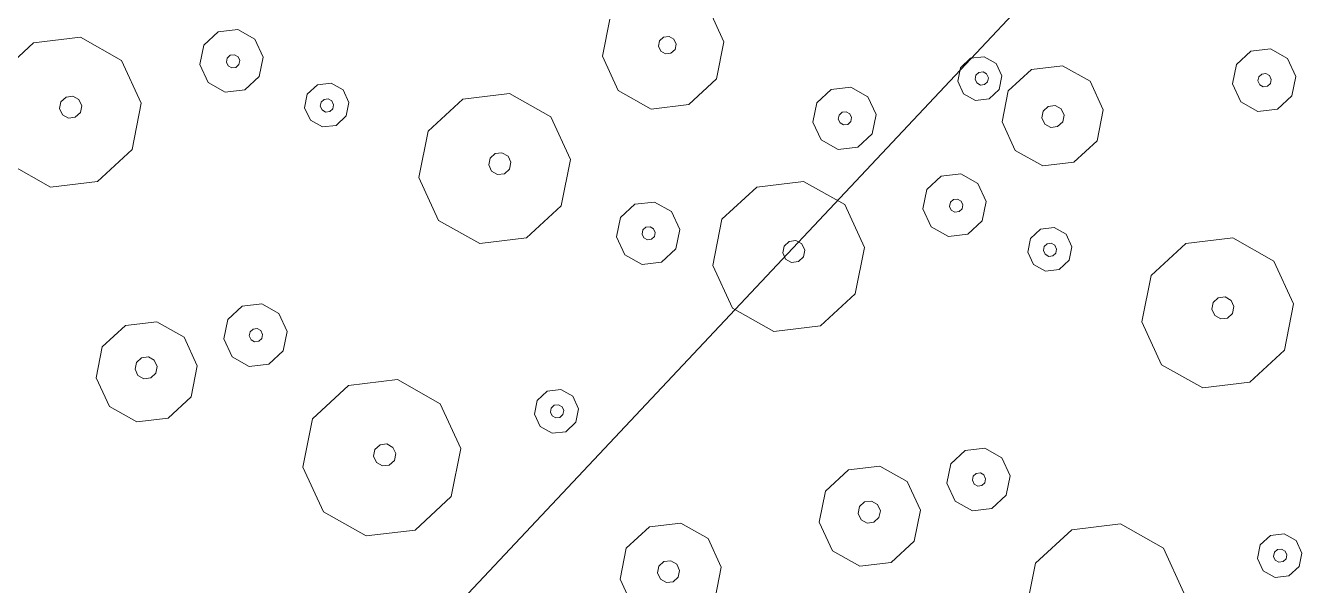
# Model space of a CAD drawing. Header units: metres. Extents: x -2858 to 512, y -1995 to 1252.
# Drawn here: x -558.533 to -555.323, y 353.286 to 354.693 of the extents above; entities that cross this region are included whole.
import ezdxf

# ---------------------------------------------------------------- set-up
doc = ezdxf.new("R2010")
doc.units = ezdxf.units.M
doc.layers.add('Calque commun', color=7, linetype='Continuous')

# ---------------------------------------------------------------- blocks, each defined once
blk = doc.blocks.new('pattern')
at = {"layer": 'Calque commun', "color": 54, "linetype": 'Continuous', "lineweight": 9}
for p, q in [((101.598, 106.9421), (101.6118, 106.9739)), ((101.6118, 106.9739), (101.6416, 106.9915)), ((101.6416, 106.9915), (101.6761, 106.9882)), ((101.6761, 106.9882), (101.702, 106.9653)), ((101.6056, 106.9084), (101.598, 106.9421)), ((101.6358, 106.9393), (101.64, 106.9488)), ((101.6381, 106.9292), (101.6358, 106.9393)), ((101.64, 106.9488), (101.6489, 106.9541)), ((101.6489, 106.9541), (101.6592, 106.9531)), ((101.6592, 106.9531), (101.667, 106.9462)), ((101.667, 106.9462), (101.6693, 106.9361)), ((101.702, 106.9653), (101.7095, 106.9315)), ((101.6315, 106.8855), (101.6056, 106.9084)), ((101.6459, 106.9223), (101.6381, 106.9292)), ((101.6562, 106.9213), (101.6459, 106.9223)), ((101.6651, 106.9266), (101.6562, 106.9213)), ((101.6693, 106.9361), (101.6651, 106.9266)), ((101.7095, 106.9315), (101.6958, 106.8998)), ((101.666, 106.8822), (101.6315, 106.8855)), ((101.6958, 106.8998), (101.666, 106.8822)), ((101.8344, 106.7061), (101.8835, 106.8195)), ((101.8612, 106.5855), (101.8344, 106.7061)), ((101.159, 106.5409), (101.2612, 106.6012)), ((101.2612, 106.6012), (101.3793, 106.59)), ((101.3793, 106.59), (101.4683, 106.5114)), ((101.9539, 106.5037), (101.8612, 106.5855)), ((102.1834, 106.5548), (102.0769, 106.492)), ((101.1118, 106.432), (101.159, 106.5409)), ((101.4683, 106.5114), (101.4941, 106.3956)), ((102.0769, 106.492), (101.9539, 106.5037)), ((101.1376, 106.3162), (101.1118, 106.432)), ((101.2571, 106.4178), (101.264, 106.4337)), ((101.264, 106.4337), (101.2789, 106.4425)), ((101.2789, 106.4425), (101.2961, 106.4409)), ((101.2961, 106.4409), (101.3091, 106.4294)), ((101.3091, 106.4294), (101.3129, 106.4125)), ((101.2609, 106.4009), (101.2571, 106.4178)), ((101.2738, 106.3895), (101.2609, 106.4009)), ((101.306, 106.3966), (101.2911, 106.3878)), ((101.3129, 106.4125), (101.306, 106.3966)), ((101.4941, 106.3956), (101.4469, 106.2868)), ((101.2911, 106.3878), (101.2738, 106.3895)), ((101.2266, 106.2377), (101.1376, 106.3162)), ((101.9362, 106.2526), (101.9559, 106.298)), ((101.9559, 106.298), (101.9985, 106.3231)), ((101.9985, 106.3231), (102.0477, 106.3184)), ((102.0477, 106.3184), (102.0848, 106.2857)), ((101.4469, 106.2868), (101.3447, 106.2264)), ((102.0848, 106.2857), (102.0955, 106.2375)), ((101.3447, 106.2264), (101.2266, 106.2377)), ((101.947, 106.2044), (101.9362, 106.2526)), ((101.9984, 106.2475), (102.0026, 106.257)), ((102.0007, 106.2374), (101.9984, 106.2475)), ((102.0085, 106.2305), (102.0007, 106.2374)), ((102.0026, 106.257), (102.0115, 106.2623)), ((102.0115, 106.2623), (102.0218, 106.2613)), ((102.0278, 106.2348), (102.0188, 106.2295)), ((102.0218, 106.2613), (102.0296, 106.2545)), ((102.0319, 106.2443), (102.0278, 106.2348)), ((102.0296, 106.2545), (102.0319, 106.2443)), ((102.0955, 106.2375), (102.0759, 106.1921)), ((101.9841, 106.1716), (101.947, 106.2044)), ((102.0188, 106.2295), (102.0085, 106.2305)), ((102.171, 106.1876), (102.2391, 106.2278)), ((102.2391, 106.2278), (102.3178, 106.2203)), ((102.3178, 106.2203), (102.3771, 106.168)), ((100.7294, 106.1635), (100.772, 106.1887)), ((100.772, 106.1887), (100.8212, 106.184)), ((100.8212, 106.184), (100.8582, 106.1513)), ((102.0333, 106.167), (101.9841, 106.1716)), ((102.0759, 106.1921), (102.0333, 106.167)), ((102.1395, 106.1151), (102.171, 106.1876)), ((102.3771, 106.168), (102.3943, 106.0908)), ((100.7097, 106.1182), (100.7294, 106.1635)), ((100.8582, 106.1513), (100.869, 106.103)), ((100.7205, 106.0699), (100.7097, 106.1182)), ((100.7719, 106.1131), (100.776, 106.1226)), ((100.7742, 106.1029), (100.7719, 106.1131)), ((100.776, 106.1226), (100.785, 106.1279)), ((100.785, 106.1279), (100.7953, 106.1269)), ((100.7953, 106.1269), (100.8031, 106.12)), ((100.8054, 106.1099), (100.8012, 106.1003)), ((100.8031, 106.12), (100.8054, 106.1099)), ((102.1567, 106.0378), (102.1395, 106.1151)), ((102.2325, 106.0977), (102.2394, 106.1136)), ((102.2394, 106.1136), (102.2543, 106.1224)), ((102.2543, 106.1224), (102.2715, 106.1207)), ((102.2715, 106.1207), (102.2845, 106.1093)), ((102.2845, 106.1093), (102.2882, 106.0924)), ((100.782, 106.0961), (100.7742, 106.1029)), ((100.7923, 106.0951), (100.782, 106.0961)), ((100.8012, 106.1003), (100.7923, 106.0951)), ((100.869, 106.103), (100.8493, 106.0576)), ((102.2363, 106.0808), (102.2325, 106.0977)), ((102.2492, 106.0693), (102.2363, 106.0808)), ((102.2813, 106.0765), (102.2664, 106.0677)), ((102.2882, 106.0924), (102.2813, 106.0765)), ((102.3943, 106.0908), (102.3629, 106.0182)), ((100.7575, 106.0372), (100.7205, 106.0699)), ((100.8493, 106.0576), (100.8067, 106.0325)), ((101.4237, 106.03), (101.4535, 106.0476)), ((101.4535, 106.0476), (101.488, 106.0443)), ((101.488, 106.0443), (101.5139, 106.0214)), ((102.2664, 106.0677), (102.2492, 106.0693)), ((100.8067, 106.0325), (100.7575, 106.0372)), ((101.4099, 105.9982), (101.4237, 106.03)), ((101.4535, 106.005), (101.4624, 106.0103)), ((101.4624, 106.0103), (101.4728, 106.0093)), ((101.4728, 106.0093), (101.4806, 106.0024)), ((101.5139, 106.0214), (101.5214, 105.9876)), ((102.216, 105.9855), (102.1567, 106.0378)), ((102.3629, 106.0182), (102.2948, 105.978)), ((101.4175, 105.9644), (101.4099, 105.9982)), ((101.4494, 105.9955), (101.4535, 106.005)), ((101.4516, 105.9853), (101.4494, 105.9955)), ((101.4594, 105.9785), (101.4516, 105.9853)), ((101.4697, 105.9775), (101.4594, 105.9785)), ((101.4787, 105.9827), (101.4697, 105.9775)), ((101.4828, 105.9923), (101.4787, 105.9827)), ((101.4806, 106.0024), (101.4828, 105.9923)), ((101.5214, 105.9876), (101.5077, 105.9558)), ((102.2948, 105.978), (102.216, 105.9855)), ((101.4434, 105.9415), (101.4175, 105.9644)), ((101.5077, 105.9558), (101.4779, 105.9382)), ((102.6115, 105.9101), (102.6797, 105.9503)), ((101.4779, 105.9382), (101.4434, 105.9415)), ((101.115, 105.8589), (101.1831, 105.8991)), ((101.1831, 105.8991), (101.2618, 105.8916)), ((101.2618, 105.8916), (101.3211, 105.8393)), ((102.5801, 105.8375), (102.6115, 105.9101)), ((101.0835, 105.7863), (101.115, 105.8589)), ((101.3211, 105.8393), (101.3383, 105.7621)), ((101.4827, 105.7933), (101.5253, 105.8184)), ((101.5253, 105.8184), (101.5745, 105.8137)), ((102.5973, 105.7603), (102.5801, 105.8375)), ((102.6805, 105.8216), (102.6874, 105.8375)), ((102.6843, 105.8047), (102.6805, 105.8216)), ((102.6874, 105.8375), (102.7023, 105.8463)), ((102.7023, 105.8463), (102.7195, 105.8447)), ((102.7195, 105.8447), (102.7325, 105.8332)), ((102.7362, 105.8163), (102.7294, 105.8004)), ((102.7325, 105.8332), (102.7362, 105.8163)), ((101.1007, 105.7091), (101.0835, 105.7863)), ((101.1837, 105.7787), (101.1906, 105.7945)), ((101.1906, 105.7945), (101.2055, 105.8033)), ((101.2055, 105.8033), (101.2227, 105.8017)), ((101.2227, 105.8017), (101.2357, 105.7902)), ((101.2357, 105.7902), (101.2395, 105.7733)), ((101.463, 105.7479), (101.4827, 105.7933)), ((101.5745, 105.8137), (101.6116, 105.781)), ((102.6972, 105.7933), (102.6843, 105.8047)), ((102.7145, 105.7916), (102.6972, 105.7933)), ((102.7294, 105.8004), (102.7145, 105.7916)), ((102.8349, 105.8132), (102.8034, 105.7406)), ((101.1875, 105.7618), (101.1837, 105.7787)), ((101.2005, 105.7503), (101.1875, 105.7618)), ((101.2177, 105.7487), (101.2005, 105.7503)), ((101.2326, 105.7575), (101.2177, 105.7487)), ((101.2395, 105.7733), (101.2326, 105.7575)), ((101.3383, 105.7621), (101.3069, 105.6895)), ((101.5239, 105.7457), (101.5281, 105.7553)), ((101.5281, 105.7553), (101.537, 105.7605)), ((101.537, 105.7605), (101.5473, 105.7595)), ((101.5473, 105.7595), (101.5551, 105.7527)), ((101.5551, 105.7527), (101.5574, 105.7425)), ((101.6116, 105.781), (101.6223, 105.7327)), ((102.6566, 105.7079), (102.5973, 105.7603)), ((101.4738, 105.6997), (101.463, 105.7479)), ((101.5262, 105.7356), (101.5239, 105.7457)), ((101.534, 105.7287), (101.5262, 105.7356)), ((101.5443, 105.7277), (101.534, 105.7287)), ((101.5532, 105.733), (101.5443, 105.7277)), ((101.5574, 105.7425), (101.5532, 105.733)), ((101.6223, 105.7327), (101.6026, 105.6874)), ((102.8034, 105.7406), (102.7353, 105.7004)), ((101.16, 105.6568), (101.1007, 105.7091)), ((101.3069, 105.6895), (101.2388, 105.6493)), ((101.5108, 105.6669), (101.4738, 105.6997)), ((101.6026, 105.6874), (101.5601, 105.6622)), ((101.7731, 105.6425), (101.8753, 105.7028)), ((101.8753, 105.7028), (101.9934, 105.6916)), ((101.9934, 105.6916), (102.0823, 105.613)), ((102.7353, 105.7004), (102.6566, 105.7079)), ((101.2388, 105.6493), (101.16, 105.6568)), ((101.5601, 105.6622), (101.5108, 105.6669)), ((101.2213, 105.6124), (101.2511, 105.63)), ((101.2511, 105.63), (101.2856, 105.6268)), ((101.2856, 105.6268), (101.3115, 105.6039)), ((101.7259, 105.5336), (101.7731, 105.6425)), ((101.2075, 105.5807), (101.2213, 105.6124)), ((101.2432, 105.5803), (101.2473, 105.5899)), ((101.2473, 105.5899), (101.2562, 105.5951)), ((101.2562, 105.5951), (101.2666, 105.5941)), ((101.2666, 105.5941), (101.2744, 105.5873)), ((101.3115, 105.6039), (101.319, 105.5701)), ((102.0823, 105.613), (102.1081, 105.4972)), ((101.2151, 105.5469), (101.2075, 105.5807)), ((101.2454, 105.5702), (101.2432, 105.5803)), ((101.2532, 105.5633), (101.2454, 105.5702)), ((101.2636, 105.5623), (101.2532, 105.5633)), ((101.2725, 105.5676), (101.2636, 105.5623)), ((101.2766, 105.5771), (101.2725, 105.5676)), ((101.2744, 105.5873), (101.2766, 105.5771)), ((101.319, 105.5701), (101.3053, 105.5383)), ((101.241, 105.524), (101.2151, 105.5469)), ((101.3053, 105.5383), (101.2755, 105.5207)), ((101.7517, 105.4178), (101.7259, 105.5336)), ((101.8712, 105.5194), (101.878, 105.5353)), ((101.878, 105.5353), (101.8929, 105.5441)), ((101.8929, 105.5441), (101.9102, 105.5424)), ((101.9102, 105.5424), (101.9231, 105.531)), ((101.9231, 105.531), (101.9269, 105.5141)), ((101.2755, 105.5207), (101.241, 105.524)), ((101.8749, 105.5025), (101.8712, 105.5194)), ((101.8879, 105.4911), (101.8749, 105.5025)), ((101.92, 105.4982), (101.9051, 105.4894)), ((101.9269, 105.5141), (101.92, 105.4982)), ((102.1081, 105.4972), (102.0609, 105.3883)), ((101.5046, 105.4414), (101.5472, 105.4666)), ((101.5472, 105.4666), (101.5964, 105.4619)), ((101.5964, 105.4619), (101.6335, 105.4292)), ((101.9051, 105.4894), (101.8879, 105.4911)), ((101.485, 105.3961), (101.5046, 105.4414)), ((101.6335, 105.4292), (101.6442, 105.3809)), ((101.5471, 105.391), (101.5513, 105.4005)), ((101.5513, 105.4005), (101.5602, 105.4058)), ((101.5602, 105.4058), (101.5706, 105.4048)), ((101.5706, 105.4048), (101.5783, 105.3979)), ((101.5783, 105.3979), (101.5806, 105.3878)), ((101.8406, 105.3393), (101.7517, 105.4178)), ((101.4957, 105.3478), (101.485, 105.3961)), ((101.5494, 105.3808), (101.5471, 105.391)), ((101.5572, 105.374), (101.5494, 105.3808)), ((101.5675, 105.373), (101.5572, 105.374)), ((101.5765, 105.3782), (101.5675, 105.373)), ((101.5806, 105.3878), (101.5765, 105.3782)), ((101.6442, 105.3809), (101.6246, 105.3355)), ((102.0609, 105.3883), (101.9588, 105.328)), ((102.5405, 105.3458), (102.5543, 105.3775)), ((102.5543, 105.3775), (102.5841, 105.3951)), ((102.5841, 105.3951), (102.6186, 105.3918)), ((102.6186, 105.3918), (102.6445, 105.3689)), ((102.6445, 105.3689), (102.652, 105.3352)), ((101.5328, 105.3151), (101.4957, 105.3478)), ((101.6246, 105.3355), (101.582, 105.3104)), ((101.9588, 105.328), (101.8406, 105.3393)), ((102.5481, 105.312), (102.5405, 105.3458)), ((102.5783, 105.3429), (102.5825, 105.3525)), ((102.5806, 105.3328), (102.5783, 105.3429)), ((102.5884, 105.3259), (102.5806, 105.3328)), ((102.5825, 105.3525), (102.5914, 105.3577)), ((102.5914, 105.3577), (102.6017, 105.3568)), ((102.6017, 105.3568), (102.6095, 105.3499)), ((102.6118, 105.3397), (102.6076, 105.3302)), ((102.6095, 105.3499), (102.6118, 105.3397)), ((102.652, 105.3352), (102.6383, 105.3034)), ((101.582, 105.3104), (101.5328, 105.3151)), ((102.574, 105.2891), (102.5481, 105.312)), ((102.5987, 105.3249), (102.5884, 105.3259)), ((102.6076, 105.3302), (102.5987, 105.3249)), ((102.6383, 105.3034), (102.6085, 105.2858)), ((102.0489, 105.2665), (102.0915, 105.2916)), ((102.0915, 105.2916), (102.1407, 105.2869)), ((102.1407, 105.2869), (102.1778, 105.2542)), ((102.6085, 105.2858), (102.574, 105.2891)), ((102.826, 105.2232), (102.9325, 105.286)), ((102.9325, 105.286), (103.0555, 105.2743)), ((103.0555, 105.2743), (103.1482, 105.1925)), ((102.0293, 105.2211), (102.0489, 105.2665)), ((102.1778, 105.2542), (102.1885, 105.2059)), ((102.04, 105.1729), (102.0293, 105.2211)), ((102.0915, 105.216), (102.0956, 105.2255)), ((102.0937, 105.2059), (102.0915, 105.216)), ((102.1015, 105.199), (102.0937, 105.2059)), ((102.0956, 105.2255), (102.1045, 105.2308)), ((102.1045, 105.2308), (102.1149, 105.2298)), ((102.1149, 105.2298), (102.1227, 105.2229)), ((102.1249, 105.2128), (102.1208, 105.2033)), ((102.1227, 105.2229), (102.1249, 105.2128)), ((102.1885, 105.2059), (102.1689, 105.1606)), ((102.7768, 105.1098), (102.826, 105.2232)), ((102.0771, 105.1401), (102.04, 105.1729)), ((102.1118, 105.198), (102.1015, 105.199)), ((102.1208, 105.2033), (102.1118, 105.198)), ((103.1482, 105.1925), (103.175, 105.0719)), ((102.1263, 105.1354), (102.0771, 105.1401)), ((102.1689, 105.1606), (102.1263, 105.1354)), ((102.8037, 104.9891), (102.7768, 105.1098)), ((102.9381, 105.0941), (102.9449, 105.1099)), ((102.9449, 105.1099), (102.9598, 105.1187)), ((102.9598, 105.1187), (102.9771, 105.1171)), ((102.9771, 105.1171), (102.99, 105.1056)), ((101.624, 105.0345), (101.7057, 105.0827)), ((101.7057, 105.0827), (101.8002, 105.0737)), ((102.9418, 105.0772), (102.9381, 105.0941)), ((102.9548, 105.0657), (102.9418, 105.0772)), ((102.9938, 105.0887), (102.9869, 105.0729)), ((102.99, 105.1056), (102.9938, 105.0887)), ((101.8002, 105.0737), (101.8714, 105.0109)), ((102.972, 105.0641), (102.9548, 105.0657)), ((102.9869, 105.0729), (102.972, 105.0641)), ((103.175, 105.0719), (103.1259, 104.9585)), ((101.5862, 104.9474), (101.624, 105.0345)), ((101.8714, 105.0109), (101.892, 104.9183)), ((102.1015, 104.9445), (102.2037, 105.0049)), ((102.2037, 105.0049), (102.3218, 104.9936)), ((102.3218, 104.9936), (102.4108, 104.9151)), ((102.8964, 104.9073), (102.8037, 104.9891)), ((101.7025, 104.936), (101.708, 104.9487)), ((101.708, 104.9487), (101.7199, 104.9558)), ((101.7199, 104.9558), (101.7337, 104.9544)), ((101.7337, 104.9544), (101.744, 104.9453)), ((103.1259, 104.9585), (103.0194, 104.8956)), ((101.7055, 104.9225), (101.7025, 104.936)), ((101.7159, 104.9133), (101.7055, 104.9225)), ((101.7416, 104.9191), (101.7296, 104.912)), ((101.7471, 104.9318), (101.7416, 104.9191)), ((101.744, 104.9453), (101.7471, 104.9318)), ((101.892, 104.9183), (101.8543, 104.8312)), ((102.0543, 104.8357), (102.1015, 104.9445)), ((101.7296, 104.912), (101.7159, 104.9133)), ((102.4108, 104.9151), (102.4366, 104.7993)), ((103.0194, 104.8956), (102.8964, 104.9073)), ((101.8543, 104.8312), (101.7725, 104.7829)), ((102.0801, 104.7199), (102.0543, 104.8357)), ((102.1996, 104.8215), (102.2065, 104.8373)), ((102.2034, 104.8046), (102.1996, 104.8215)), ((102.2065, 104.8373), (102.2214, 104.8461)), ((102.2214, 104.8461), (102.2386, 104.8445)), ((102.2386, 104.8445), (102.2516, 104.8331)), ((102.2516, 104.8331), (102.2554, 104.8162)), ((102.2163, 104.7931), (102.2034, 104.8046)), ((102.2336, 104.7915), (102.2163, 104.7931)), ((102.2485, 104.8003), (102.2336, 104.7915)), ((102.2554, 104.8162), (102.2485, 104.8003)), ((102.4366, 104.7993), (102.3894, 104.6904)), ((102.8984, 104.7016), (102.941, 104.7268)), ((102.941, 104.7268), (102.9902, 104.7221)), ((102.1691, 104.6413), (102.0801, 104.7199)), ((102.8787, 104.6563), (102.8984, 104.7016)), ((102.9902, 104.7221), (103.0273, 104.6894)), ((102.3894, 104.6904), (102.2872, 104.6301)), ((102.9409, 104.6511), (102.9451, 104.6607)), ((102.9451, 104.6607), (102.954, 104.666)), ((102.954, 104.666), (102.9643, 104.665)), ((102.9643, 104.665), (102.9721, 104.6581)), ((103.0273, 104.6894), (103.038, 104.6411)), ((102.2872, 104.6301), (102.1691, 104.6413)), ((102.8895, 104.608), (102.8787, 104.6563)), ((102.9432, 104.641), (102.9409, 104.6511)), ((102.951, 104.6341), (102.9432, 104.641)), ((102.9613, 104.6332), (102.951, 104.6341)), ((102.9703, 104.6384), (102.9613, 104.6332)), ((102.9744, 104.648), (102.9703, 104.6384)), ((102.9721, 104.6581), (102.9744, 104.648)), ((103.038, 104.6411), (103.0183, 104.5957)), ((103.1135, 104.5913), (103.1816, 104.6315)), ((103.1816, 104.6315), (103.2603, 104.624)), ((102.9266, 104.5753), (102.8895, 104.608)), ((103.0183, 104.5957), (102.9758, 104.5706)), ((103.2603, 104.624), (103.3196, 104.5716)), ((102.9758, 104.5706), (102.9266, 104.5753)), ((103.082, 104.5187), (103.1135, 104.5913)), ((103.3196, 104.5716), (103.3368, 104.4944)), ((103.0992, 104.4415), (103.082, 104.5187)), ((103.175, 104.5013), (103.1819, 104.5172)), ((103.1787, 104.4844), (103.175, 104.5013)), ((103.1819, 104.5172), (103.1968, 104.526)), ((103.1968, 104.526), (103.214, 104.5244)), ((103.214, 104.5244), (103.227, 104.5129)), ((103.227, 104.5129), (103.2307, 104.496)), ((103.1917, 104.473), (103.1787, 104.4844)), ((103.2089, 104.4713), (103.1917, 104.473)), ((103.2238, 104.4801), (103.2089, 104.4713)), ((103.2307, 104.496), (103.2238, 104.4801)), ((103.3368, 104.4944), (103.3054, 104.4218)), ((102.3662, 104.4336), (102.396, 104.4512)), ((102.396, 104.4512), (102.4305, 104.4479)), ((102.4305, 104.4479), (102.4564, 104.425)), ((103.1585, 104.3891), (103.0992, 104.4415)), ((102.3524, 104.4019), (102.3662, 104.4336)), ((102.36, 104.3681), (102.3524, 104.4019)), ((102.3919, 104.3991), (102.396, 104.4086)), ((102.396, 104.4086), (102.4049, 104.4139)), ((102.4049, 104.4139), (102.4153, 104.4129)), ((102.4153, 104.4129), (102.4231, 104.4061)), ((102.4231, 104.4061), (102.4253, 104.3959)), ((102.4564, 104.425), (102.4639, 104.3912)), ((103.3054, 104.4218), (103.2373, 104.3816)), ((102.3941, 104.389), (102.3919, 104.3991)), ((102.4019, 104.3821), (102.3941, 104.389)), ((102.4122, 104.3811), (102.4019, 104.3821)), ((102.4212, 104.3864), (102.4122, 104.3811)), ((102.4253, 104.3959), (102.4212, 104.3864)), ((102.4639, 104.3912), (102.4502, 104.3595)), ((103.2373, 104.3816), (103.1585, 104.3891)), ((102.3859, 104.3452), (102.36, 104.3681)), ((102.4203, 104.3419), (102.3859, 104.3452)), ((102.4502, 104.3595), (102.4203, 104.3419)), ((102.4252, 104.1969), (102.4678, 104.2221)), ((102.4678, 104.2221), (102.517, 104.2174)), ((102.517, 104.2174), (102.5541, 104.1847)), ((102.4055, 104.1516), (102.4252, 104.1969)), ((102.5541, 104.1847), (102.5648, 104.1364)), ((102.4163, 104.1033), (102.4055, 104.1516)), ((102.4664, 104.1494), (102.4706, 104.1589)), ((102.4687, 104.1392), (102.4664, 104.1494)), ((102.4706, 104.1589), (102.4795, 104.1642)), ((102.4795, 104.1642), (102.4898, 104.1632)), ((102.4898, 104.1632), (102.4976, 104.1563)), ((102.4999, 104.1462), (102.4957, 104.1367)), ((102.4976, 104.1563), (102.4999, 104.1462)), ((102.4765, 104.1324), (102.4687, 104.1392)), ((102.4868, 104.1314), (102.4765, 104.1324)), ((102.4957, 104.1367), (102.4868, 104.1314)), ((102.5648, 104.1364), (102.5451, 104.091)), ((102.4533, 104.0706), (102.4163, 104.1033)), ((102.5451, 104.091), (102.5026, 104.0659)), ((102.7156, 104.0461), (102.8178, 104.1065)), ((102.8178, 104.1065), (102.9359, 104.0952)), ((102.9359, 104.0952), (103.0248, 104.0167)), ((102.5026, 104.0659), (102.4533, 104.0706)), ((102.6684, 103.9373), (102.7156, 104.0461)), ((103.0248, 104.0167), (103.0506, 103.9008)), ((102.6942, 103.8214), (102.6684, 103.9373)), ((102.8137, 103.9231), (102.8205, 103.9389)), ((102.8174, 103.9062), (102.8137, 103.9231)), ((102.8205, 103.9389), (102.8354, 103.9477)), ((102.8354, 103.9477), (102.8527, 103.9461)), ((102.8527, 103.9461), (102.8656, 103.9346)), ((102.8656, 103.9346), (102.8694, 103.9177)), ((102.8304, 103.8947), (102.8174, 103.9062)), ((102.8476, 103.8931), (102.8304, 103.8947)), ((102.8625, 103.9019), (102.8476, 103.8931)), ((102.8694, 103.9177), (102.8625, 103.9019)), ((102.7831, 103.7429), (102.6942, 103.8214)), ((102.9013, 103.7317), (102.7831, 103.7429))]:
    blk.add_line(p, q, dxfattribs=at)
at = {"layer": 'Calque commun', "color": 7, "linetype": 'Continuous', "lineweight": 9}
mesh = blk.add_polyface(dxfattribs=at)
corners = [(70.8497, 113.5412), (53.8349, 19.1692), (74.7282, 106.3237), (76.0435, 113.5984), (74.769, 106.1763), (58.8077, 18.2701), (114.1703, 105.207), (114.1703, 98.5387)]
mesh.append_faces([[corners[k] for k in face] for face in [(3, 4, 6)]], dxfattribs={"vtx0": -1, "vtx1": -1, "color": 7})
mesh.append_faces([[corners[k] for k in face] for face in [(3, 2, 4)]], dxfattribs={"vtx0": -1, "vtx2": -1, "color": 7})
mesh.append_faces([[corners[k] for k in face] for face in [(5, 2, 1)]], dxfattribs={"vtx1": -1, "color": 7})
mesh.append_faces([[corners[k] for k in face] for face in [(0, 1, 2), (3, 0, 2)]], dxfattribs={"vtx1": -1, "vtx2": -1, "color": 7})
mesh.append_faces([[corners[k] for k in face] for face in [(4, 7, 6)]], dxfattribs={"vtx2": -1, "color": 7})

msp = doc.modelspace()

# ---------------------------------------------------------------- block references
at = {"layer": 'Calque commun', "color": 0, "linetype": 'ByBlock', "lineweight": -2, "rotation": 228.1617603435354}
msp.add_blockref('pattern', (-567.2453, 500.4263), dxfattribs=at)

doc.saveas('drawing.dxf')
